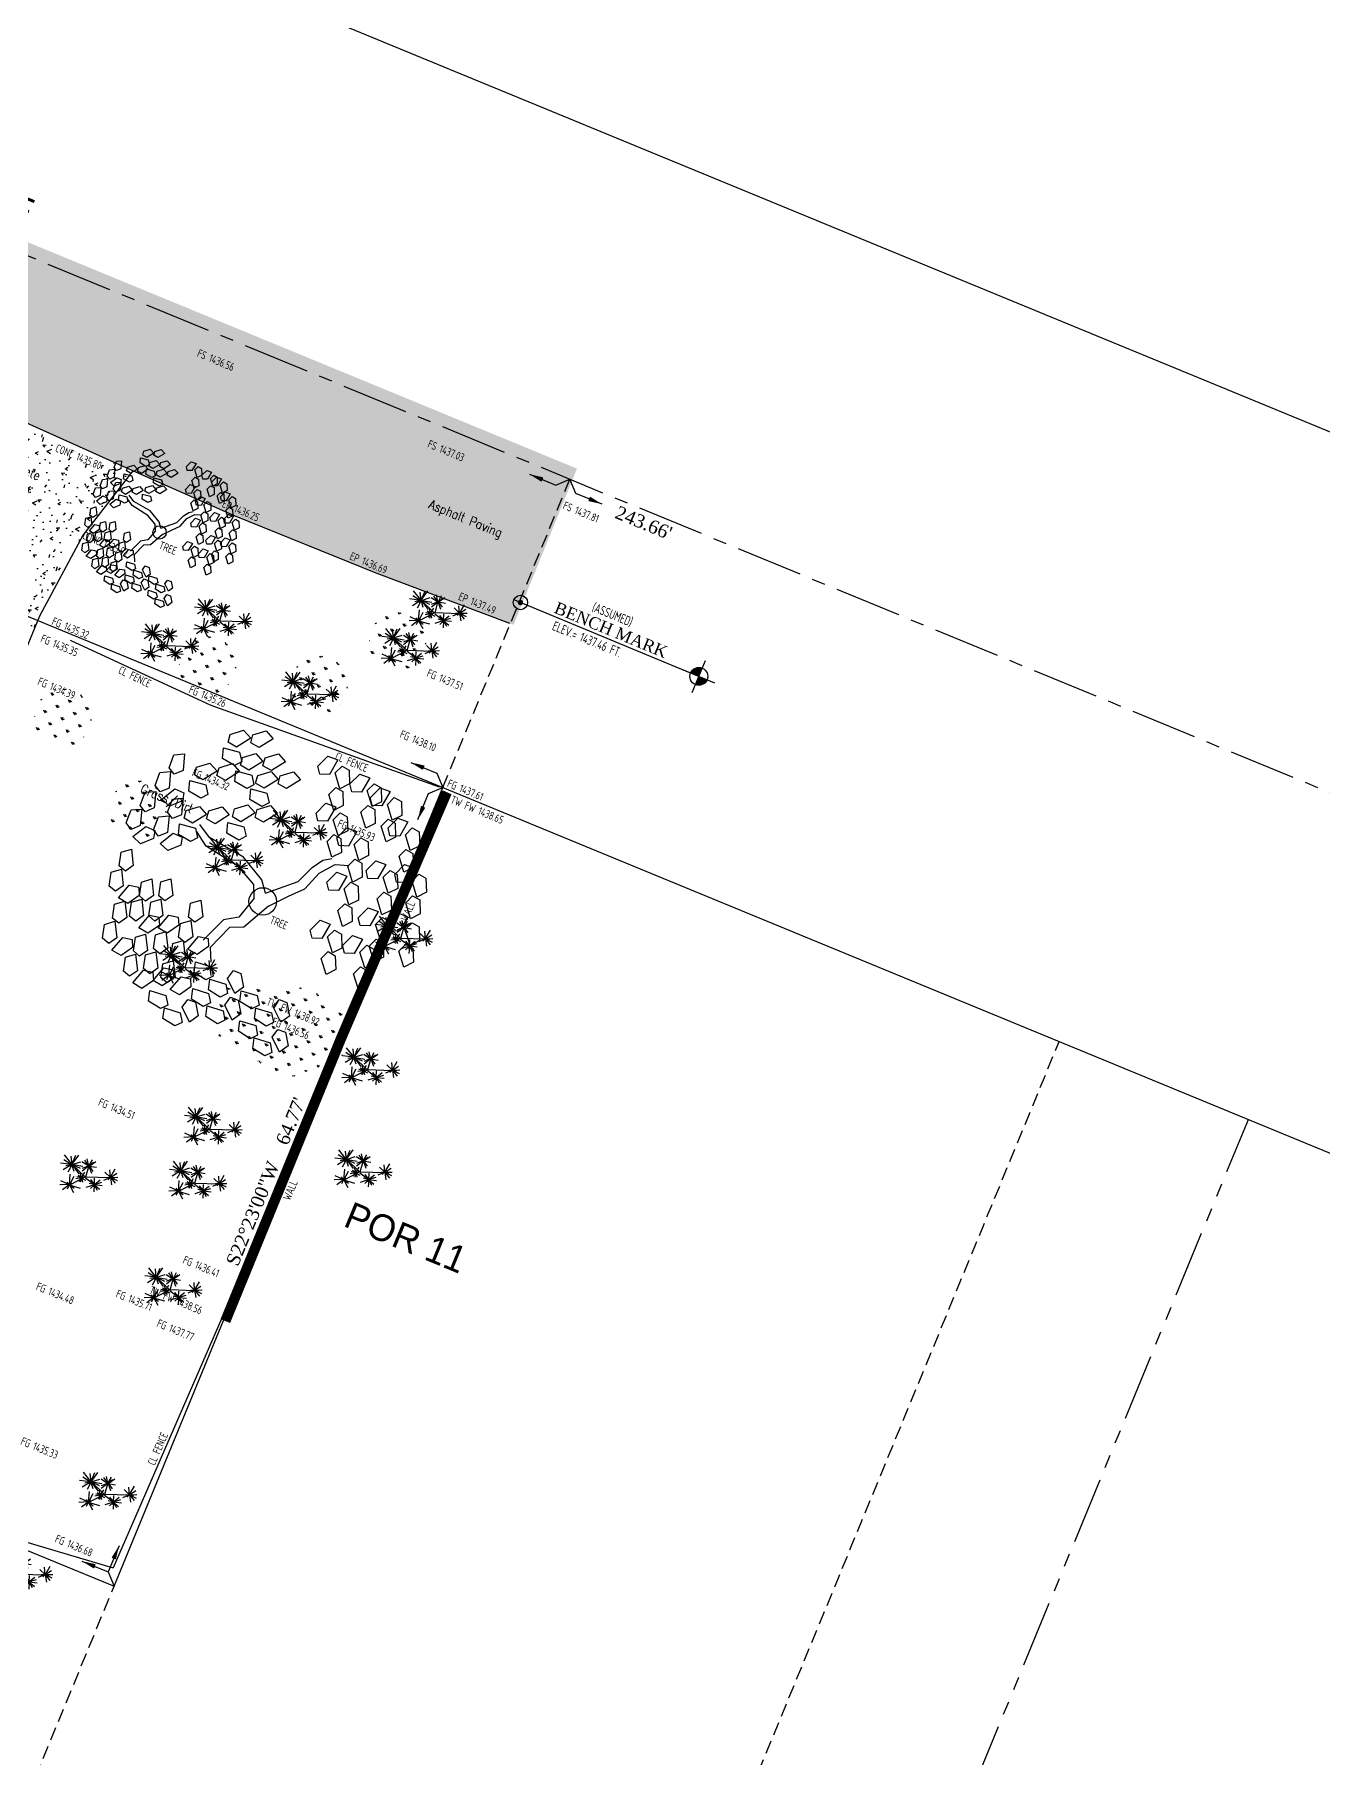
# Model space of a CAD drawing. Header units: feet. Extents: x 6515718 to 6516924, y 1895174 to 1896105.
# Drawn here: x 6516593.2 to 6516689.9, y 1895553.3 to 1895682.5 of the extents above; entities that cross this region are included whole.
import ezdxf
from ezdxf.enums import TextEntityAlignment as Align

# ---------------------------------------------------------------- set-up
doc = ezdxf.new("R2010")
doc.units = ezdxf.units.FT
doc.header["$LTSCALE"] = 4
doc.header["$MEASUREMENT"] = 0
for name, pattern in [('hc4096_101$0$CENTER', [2, 1.25, -0.25, 0.25, -0.25]), ('hc4096_101$0$HIDDEN', [0.375, 0.25, -0.125]), ('hc4096_101$0$PHANTOM', [2.5, 1.25, -0.25, 0.25, -0.25, 0.25, -0.25]), ('sw4096_101$0$HIDDEN', [0.375, 0.25, -0.125])]:
    doc.linetypes.add(name, pattern=pattern)
for name, color, linetype in [('hc4096_101$0$fm leader arrow', 1, 'Continuous'), ('hc4096_101$0$hc labels', 2, 'Continuous'), ('hc4096_101$0$hc leader arrow', 1, 'Continuous'), ('hc4096_101$0$hc lotlines', 2, 'hc4096_101$0$PHANTOM'), ('hc4096_101$0$hc our lot', 7, 'Continuous'), ('hc4096_101$0$hc rw', 3, 'Continuous'), ('hc4096_101$0$hc st prod', 11, 'hc4096_101$0$HIDDEN'), ('hc4096_101$0$hc stcl', 1, 'hc4096_101$0$CENTER'), ('hc4096_101$0$hc text 3', 3, 'Continuous'), ('hc4096_101$0$hc text old', 1, 'Continuous'), ('sw4096_101$0$sw chainlink fence', 1, 'sw4096_101$0$SITE-FENC-CHLK'), ('sw4096_101$0$sw conc', 2, 'Continuous'), ('sw4096_101$0$sw conc hatch', 8, 'Continuous'), ('sw4096_101$0$sw ep', 2, 'Continuous'), ('sw4096_101$0$sw fd mon', 41, 'Continuous'), ('sw4096_101$0$sw fd mon 1', 41, 'Continuous'), ('sw4096_101$0$sw fd mon leader', 1, 'Continuous'), ('sw4096_101$0$sw fd mon text1', 140, 'Continuous'), ('sw4096_101$0$sw fs hatch 10', 10, 'Continuous'), ('sw4096_101$0$sw misc text', 2, 'Continuous'), ('sw4096_101$0$sw misc text2', 2, 'Continuous'), ('sw4096_101$0$sw pts label 7', 1, 'Continuous'), ('sw4096_101$0$sw tree', 24, 'Continuous'), ('sw4096_101$0$sw tree trunk', 1, 'Continuous'), ('sw4096_101$0$sw wall', 1, 'Continuous'), ('sw4096_101$0$sw wall hatch', 8, 'sw4096_101$0$HIDDEN'), ('sw4096_101$0$SW_PLANTS', 8, 'Continuous')]:
    doc.layers.add(name, color=color, linetype=linetype)
doc.styles.add('hc4096_101$0$arial', font='arial.ttf')
doc.styles.add('hc4096_101$0$hc333101$0$SH0', font='shadow.shx')
doc.styles.add('hc4096_101$0$Times', font='times.ttf')
doc.styles.add('sw4096_101$0$ARCHTIXT', font='architxt.shx', dxfattribs={"width": 0.8})
doc.styles.add('sw4096_101$0$Standard', font='architxt.shx')
doc.styles.add('sw4096_101$0$sw71 101$0$Architext', font='architxt.shx', dxfattribs={"width": 0.75})
doc.styles.add('sw4096_101$0$sw71 101$0$SIMPLEX', font='simplex.shx', dxfattribs={"width": 0.85, "oblique": 5})
doc.styles.add('sw4096_101$0$Times', font='times.ttf')
doc.linetypes.add('sw4096_101$0$SITE-FENC-CHLK', pattern='A,1,-0.02,["X",sw4096_101$0$Standard,S=0.08,R=0,X=0,Y=-0.04],-0.08', length=1.1)

# ---------------------------------------------------------------- blocks, each defined once
blk = doc.blocks.new('sw4096_101$0$sw71 101$0$TREE')
at = {"layer": 'sw4096_101$0$sw tree', "linetype": 'Continuous'}
for p, q in [((-0.2309, 0.4679), (-0.1974, 0.4939)), ((-0.1686, 0.479), (-0.1991, 0.4388)), ((-0.1974, 0.4939), (-0.1686, 0.479)), ((-0.0124, 0.4503), (0.0049, 0.489)), ((0.0049, 0.489), (0.0374, 0.4894)), ((0.0374, 0.4894), (0.0294, 0.4396)), ((0.044, 0.45), (0.056, 0.4769)), ((0.056, 0.4769), (0.0803, 0.4732)), ((0.0803, 0.4732), (0.0969, 0.4342)), ((0.0979, 0.4349), (0.1152, 0.4736)), ((0.1152, 0.4736), (0.1476, 0.474)), ((0.1476, 0.474), (0.1397, 0.4242)), ((-0.2953, 0.4449), (-0.2618, 0.471)), ((-0.2926, 0.4204), (-0.2953, 0.4449)), ((-0.2634, 0.4158), (-0.2926, 0.4204)), ((-0.2329, 0.456), (-0.2634, 0.4158)), ((-0.2618, 0.471), (-0.2329, 0.456)), ((-0.2354, 0.3929), (-0.2019, 0.4189)), ((-0.2282, 0.4434), (-0.2309, 0.4679)), ((-0.1991, 0.4388), (-0.2282, 0.4434)), ((-0.2019, 0.4189), (-0.1731, 0.4039)), ((-0.1711, 0.4159), (-0.1375, 0.4419)), ((-0.1087, 0.4269), (-0.1392, 0.3868)), ((-0.1375, 0.4419), (-0.1087, 0.4269)), ((0.0016, 0.43), (-0.0124, 0.4503)), ((0.0294, 0.4396), (0.0016, 0.43)), ((0.075, 0.4102), (0.044, 0.45)), ((0.0969, 0.4342), (0.075, 0.4102)), ((0.1118, 0.4145), (0.0979, 0.4349)), ((0.1397, 0.4242), (0.1118, 0.4145)), ((0.1543, 0.4345), (0.1662, 0.4615)), ((0.1852, 0.3947), (0.1543, 0.4345)), ((0.1662, 0.4615), (0.1906, 0.4578)), ((0.1704, 0.4178), (0.1877, 0.4566)), ((0.1877, 0.4566), (0.2201, 0.4569)), ((0.1906, 0.4578), (0.2071, 0.4187)), ((0.2201, 0.4569), (0.2122, 0.4071)), ((0.2268, 0.4175), (0.2387, 0.4444)), ((0.2387, 0.4444), (0.2631, 0.4407)), ((0.2631, 0.4407), (0.2796, 0.4017)), ((-0.2999, 0.3993), (-0.2497, 0.4044)), ((-0.2912, 0.368), (-0.2999, 0.3993)), ((-0.2493, 0.3613), (-0.2912, 0.368)), ((-0.2497, 0.4044), (-0.2332, 0.3799)), ((-0.2332, 0.3799), (-0.2493, 0.3613)), ((-0.2327, 0.3684), (-0.2354, 0.3929)), ((-0.2036, 0.3638), (-0.2327, 0.3684)), ((-0.1731, 0.4039), (-0.2036, 0.3638)), ((-0.1728, 0.3585), (-0.1393, 0.3845)), ((-0.1684, 0.3914), (-0.1711, 0.4159)), ((-0.1392, 0.3868), (-0.1684, 0.3914)), ((-0.1104, 0.3696), (-0.1409, 0.3294)), ((-0.1393, 0.3845), (-0.1104, 0.3696)), ((-0.1084, 0.3815), (-0.0749, 0.4075)), ((-0.1057, 0.357), (-0.1084, 0.3815)), ((-0.0461, 0.3925), (-0.0766, 0.3524)), ((-0.0749, 0.4075), (-0.0461, 0.3925)), ((0.0497, 0.3819), (0.0616, 0.4088)), ((0.0807, 0.3421), (0.0497, 0.3819)), ((0.0616, 0.4088), (0.086, 0.4051)), ((0.086, 0.4051), (0.1025, 0.3661)), ((0.1599, 0.3664), (0.1719, 0.3934)), ((0.1909, 0.3266), (0.1599, 0.3664)), ((0.1843, 0.3975), (0.1704, 0.4178)), ((0.1719, 0.3934), (0.1963, 0.3897)), ((0.2122, 0.4071), (0.1843, 0.3975)), ((0.2071, 0.4187), (0.1852, 0.3947)), ((0.1963, 0.3897), (0.2128, 0.3506)), ((0.2577, 0.3777), (0.2268, 0.4175)), ((0.2324, 0.3494), (0.2444, 0.3763)), ((0.2444, 0.3763), (0.2688, 0.3726)), ((0.2541, 0.3515), (0.2714, 0.3903)), ((0.2796, 0.4017), (0.2577, 0.3777)), ((0.2688, 0.3726), (0.2853, 0.3336)), ((0.2714, 0.3903), (0.3038, 0.3907)), ((0.3038, 0.3907), (0.2959, 0.3408)), ((0.3104, 0.3512), (0.3224, 0.3782)), ((0.3224, 0.3782), (0.3468, 0.3744)), ((0.3468, 0.3744), (0.3633, 0.3354)), ((-0.4326, 0.3257), (-0.4033, 0.3396)), ((-0.4322, 0.2833), (-0.4326, 0.3257)), ((-0.4033, 0.3396), (-0.3897, 0.291)), ((-0.3551, 0.3153), (-0.3216, 0.3413)), ((-0.3525, 0.2908), (-0.3551, 0.3153)), ((-0.2928, 0.3264), (-0.3233, 0.2862)), ((-0.3216, 0.3413), (-0.2928, 0.3264)), ((-0.2908, 0.3383), (-0.2573, 0.3643)), ((-0.2881, 0.3138), (-0.2908, 0.3383)), ((-0.2285, 0.3493), (-0.259, 0.3092)), ((-0.2573, 0.3643), (-0.2285, 0.3493)), ((-0.24, 0.3472), (-0.1898, 0.3524)), ((-0.2313, 0.316), (-0.24, 0.3472)), ((-0.1894, 0.3092), (-0.2313, 0.316)), ((-0.1898, 0.3524), (-0.1733, 0.3279)), ((-0.1733, 0.3279), (-0.1894, 0.3092)), ((-0.1774, 0.3128), (-0.1272, 0.318)), ((-0.1701, 0.334), (-0.1728, 0.3585)), ((-0.1409, 0.3294), (-0.1701, 0.334)), ((-0.1272, 0.318), (-0.1107, 0.2935)), ((-0.0766, 0.3524), (-0.1057, 0.357)), ((0.0336, 0.3154), (0.0508, 0.3542)), ((0.0475, 0.2951), (0.0336, 0.3154)), ((0.0508, 0.3542), (0.0833, 0.3546)), ((0.0833, 0.3546), (0.0754, 0.3048)), ((0.1025, 0.3661), (0.0807, 0.3421)), ((0.0899, 0.3151), (0.1019, 0.3421)), ((0.1209, 0.2753), (0.0899, 0.3151)), ((0.1019, 0.3421), (0.1263, 0.3384)), ((0.1263, 0.3384), (0.1428, 0.2993)), ((0.2128, 0.3506), (0.1909, 0.3266)), ((0.2634, 0.3096), (0.2324, 0.3494)), ((0.268, 0.3312), (0.2541, 0.3515)), ((0.2853, 0.3336), (0.2634, 0.3096)), ((0.2959, 0.3408), (0.268, 0.3312)), ((0.3414, 0.3114), (0.3104, 0.3512)), ((0.3633, 0.3354), (0.3414, 0.3114)), ((-0.4532, 0.2606), (-0.4239, 0.2745)), ((-0.411, 0.2706), (-0.4322, 0.2833)), ((-0.4239, 0.2745), (-0.4103, 0.2259)), ((-0.3897, 0.291), (-0.411, 0.2706)), ((-0.3598, 0.2697), (-0.3096, 0.2748)), ((-0.3511, 0.2384), (-0.3598, 0.2697)), ((-0.3233, 0.2862), (-0.3525, 0.2908)), ((-0.3096, 0.2748), (-0.2931, 0.2503)), ((-0.259, 0.3092), (-0.2881, 0.3138)), ((-0.2018, 0.2382), (-0.1683, 0.2642)), ((-0.1687, 0.2816), (-0.1774, 0.3128)), ((-0.1268, 0.2748), (-0.1687, 0.2816)), ((-0.1683, 0.2642), (-0.1394, 0.2492)), ((-0.1374, 0.2611), (-0.1039, 0.2872)), ((-0.1107, 0.2935), (-0.1268, 0.2748)), ((-0.0751, 0.2722), (-0.1056, 0.232)), ((-0.1039, 0.2872), (-0.0751, 0.2722)), ((0.0754, 0.3048), (0.0475, 0.2951)), ((0.0956, 0.247), (0.1076, 0.274)), ((0.1076, 0.274), (0.1319, 0.2703)), ((0.1194, 0.2678), (0.1367, 0.3066)), ((0.1333, 0.2475), (0.1194, 0.2678)), ((0.1428, 0.2993), (0.1209, 0.2753)), ((0.1319, 0.2703), (0.1485, 0.2312)), ((0.1367, 0.3066), (0.1692, 0.3069)), ((0.1692, 0.3069), (0.1612, 0.2571)), ((0.1758, 0.2675), (0.1877, 0.2944)), ((0.2068, 0.2277), (0.1758, 0.2675)), ((0.1877, 0.2944), (0.2121, 0.2907)), ((0.2121, 0.2907), (0.2287, 0.2517)), ((0.3161, 0.2831), (0.3281, 0.3101)), ((0.3471, 0.2433), (0.3161, 0.2831)), ((0.3236, 0.2271), (0.3409, 0.2658)), ((0.3281, 0.3101), (0.3524, 0.3064)), ((0.3409, 0.2658), (0.3734, 0.2662)), ((0.369, 0.2673), (0.3471, 0.2433)), ((0.3524, 0.3064), (0.369, 0.2673)), ((0.3734, 0.2662), (0.3654, 0.2164)), ((-0.4528, 0.2182), (-0.4532, 0.2606)), ((-0.4316, 0.2055), (-0.4528, 0.2182)), ((-0.4103, 0.2259), (-0.4316, 0.2055)), ((-0.4192, 0.1869), (-0.3929, 0.2299)), ((-0.3929, 0.2299), (-0.3635, 0.2283)), ((-0.3889, 0.1984), (-0.3595, 0.2123)), ((-0.3635, 0.2283), (-0.3583, 0.2041)), ((-0.3595, 0.2123), (-0.346, 0.1637)), ((-0.3092, 0.2316), (-0.3511, 0.2384)), ((-0.2931, 0.2503), (-0.3092, 0.2316)), ((-0.2731, 0.2042), (-0.2396, 0.2302)), ((-0.2108, 0.2152), (-0.2413, 0.1751)), ((-0.2396, 0.2302), (-0.2108, 0.2152)), ((-0.1991, 0.2137), (-0.2018, 0.2382)), ((-0.1699, 0.209), (-0.1991, 0.2137)), ((-0.1394, 0.2492), (-0.1699, 0.209)), ((-0.1347, 0.2366), (-0.1374, 0.2611)), ((-0.1056, 0.232), (-0.1347, 0.2366)), ((0.1266, 0.2072), (0.0956, 0.247)), ((0.1485, 0.2312), (0.1266, 0.2072)), ((0.1612, 0.2571), (0.1333, 0.2475)), ((0.1815, 0.1994), (0.1934, 0.2264)), ((0.1934, 0.2264), (0.2178, 0.2226)), ((0.2287, 0.2517), (0.2068, 0.2277)), ((0.2178, 0.2226), (0.2343, 0.1836)), ((0.2379, 0.2067), (0.2552, 0.2455)), ((0.2552, 0.2455), (0.2876, 0.2459)), ((0.2876, 0.2459), (0.2797, 0.1961)), ((0.2943, 0.2064), (0.3062, 0.2334)), ((0.3062, 0.2334), (0.3306, 0.2297)), ((0.3375, 0.2067), (0.3236, 0.2271)), ((0.3306, 0.2297), (0.3471, 0.1906)), ((0.3654, 0.2164), (0.3375, 0.2067)), ((0.38, 0.2267), (0.3919, 0.2537)), ((0.411, 0.1869), (0.38, 0.2267)), ((0.3919, 0.2537), (0.4163, 0.25)), ((0.4328, 0.2109), (0.411, 0.1869)), ((0.4163, 0.25), (0.4328, 0.2109)), ((-0.4739, 0.188), (-0.4445, 0.2019)), ((-0.4734, 0.1456), (-0.4739, 0.188)), ((-0.4445, 0.2019), (-0.431, 0.1533)), ((-0.389, 0.1749), (-0.4192, 0.1869)), ((-0.3583, 0.2041), (-0.389, 0.1749)), ((-0.3884, 0.156), (-0.3889, 0.1984)), ((-0.346, 0.1637), (-0.3673, 0.1433)), ((-0.3375, 0.1812), (-0.304, 0.2072)), ((-0.3348, 0.1567), (-0.3375, 0.1812)), ((-0.2751, 0.1922), (-0.3056, 0.1521)), ((-0.304, 0.2072), (-0.2751, 0.1922)), ((-0.2704, 0.1797), (-0.2731, 0.2042)), ((-0.2413, 0.1751), (-0.2704, 0.1797)), ((-0.2064, 0.1925), (-0.1562, 0.1976)), ((-0.1977, 0.1612), (-0.2064, 0.1925)), ((-0.1558, 0.1545), (-0.1977, 0.1612)), ((-0.1562, 0.1976), (-0.1397, 0.1732)), ((-0.1397, 0.1732), (-0.1558, 0.1545)), ((0.0818, 0.1568), (0.1038, 0.189)), ((0.1038, 0.189), (0.1277, 0.2035)), ((0.1074, 0.1485), (0.1439, 0.1905)), ((0.1394, 0.1311), (0.1567, 0.1698)), ((0.1439, 0.1905), (0.1841, 0.202)), ((0.1567, 0.1698), (0.1892, 0.1702)), ((0.1892, 0.1702), (0.1812, 0.1204)), ((0.2124, 0.1596), (0.1815, 0.1994)), ((0.1958, 0.1307), (0.2077, 0.1577)), ((0.2077, 0.1577), (0.2321, 0.154)), ((0.2343, 0.1836), (0.2124, 0.1596)), ((0.2518, 0.1864), (0.2379, 0.2067)), ((0.2797, 0.1961), (0.2518, 0.1864)), ((0.3252, 0.1666), (0.2943, 0.2064)), ((0.2999, 0.1383), (0.3119, 0.1653)), ((0.3119, 0.1653), (0.3362, 0.1616)), ((0.3471, 0.1906), (0.3252, 0.1666)), ((0.3362, 0.1616), (0.3528, 0.1225)), ((0.3857, 0.1586), (0.3976, 0.1856)), ((0.4166, 0.1188), (0.3857, 0.1586)), ((0.3976, 0.1856), (0.422, 0.1819)), ((0.422, 0.1819), (0.4385, 0.1428)), ((-0.4945, 0.1229), (-0.4651, 0.1368)), ((-0.494, 0.0805), (-0.4945, 0.1229)), ((-0.4523, 0.1329), (-0.4734, 0.1456)), ((-0.4651, 0.1368), (-0.4516, 0.0882)), ((-0.431, 0.1533), (-0.4523, 0.1329)), ((-0.4095, 0.1333), (-0.3801, 0.1472)), ((-0.409, 0.0909), (-0.4095, 0.1333)), ((-0.3673, 0.1433), (-0.3884, 0.156)), ((-0.3801, 0.1472), (-0.3666, 0.0986)), ((-0.3421, 0.1355), (-0.2919, 0.1406)), ((-0.3334, 0.1043), (-0.3421, 0.1355)), ((-0.3056, 0.1521), (-0.3348, 0.1567)), ((-0.2919, 0.1406), (-0.2754, 0.1162)), ((-0.2754, 0.1162), (-0.2915, 0.0975)), ((-0.2422, 0.1022), (-0.2861, 0.1336)), ((-0.2415, 0.1299), (-0.2831, 0.1562)), ((-0.1242, 0.1117), (-0.2415, 0.1299)), ((-0.0477, 0.0668), (-0.1242, 0.1117)), ((0.0568, 0.102), (0.0818, 0.1568)), ((0.0847, 0.0886), (0.1074, 0.1485)), ((0.1533, 0.1107), (0.1394, 0.1311)), ((0.1812, 0.1204), (0.1533, 0.1107)), ((0.2268, 0.0909), (0.1958, 0.1307)), ((0.2486, 0.1149), (0.2268, 0.0909)), ((0.2321, 0.154), (0.2486, 0.1149)), ((0.3309, 0.0985), (0.2999, 0.1383)), ((0.3528, 0.1225), (0.3309, 0.0985)), ((0.3571, 0.0825), (0.3744, 0.1213)), ((0.3744, 0.1213), (0.4068, 0.1216)), ((0.4068, 0.1216), (0.3989, 0.0718)), ((0.4134, 0.0822), (0.4254, 0.1091)), ((0.4385, 0.1428), (0.4166, 0.1188)), ((0.4254, 0.1091), (0.4498, 0.1054)), ((0.4498, 0.1054), (0.4663, 0.0664)), ((-0.4729, 0.0678), (-0.494, 0.0805)), ((-0.4516, 0.0882), (-0.4729, 0.0678)), ((-0.4605, 0.0492), (-0.4342, 0.0922)), ((-0.4342, 0.0922), (-0.4047, 0.0906)), ((-0.3996, 0.0665), (-0.4303, 0.0372)), ((-0.3879, 0.0782), (-0.409, 0.0909)), ((-0.4047, 0.0906), (-0.3996, 0.0665)), ((-0.3666, 0.0986), (-0.3879, 0.0782)), ((-0.3755, 0.0596), (-0.3492, 0.1026)), ((-0.3453, 0.0476), (-0.3755, 0.0596)), ((-0.3492, 0.1026), (-0.3197, 0.101)), ((-0.3146, 0.0769), (-0.3453, 0.0476)), ((-0.2915, 0.0975), (-0.3334, 0.1043)), ((-0.3197, 0.101), (-0.3146, 0.0769)), ((-0.1274, 0.079), (-0.2422, 0.1022)), ((-0.0648, 0.0446), (-0.1274, 0.079)), ((-0.0227, 0.0334), (-0.0477, 0.0668)), ((-0.0227, 0.0334), (0.0568, 0.102)), ((0.046, 0.0493), (0.0847, 0.0886)), ((0.2015, 0.0627), (0.2134, 0.0896)), ((0.2324, 0.0229), (0.2015, 0.0627)), ((0.2134, 0.0896), (0.2378, 0.0859)), ((0.2378, 0.0859), (0.2543, 0.0469)), ((0.2671, 0.0647), (0.2844, 0.1035)), ((0.2811, 0.0444), (0.2671, 0.0647)), ((0.3089, 0.054), (0.2811, 0.0444)), ((0.2844, 0.1035), (0.3169, 0.1038)), ((0.3169, 0.1038), (0.3089, 0.054)), ((0.3235, 0.0644), (0.3355, 0.0913)), ((0.3545, 0.0246), (0.3235, 0.0644)), ((0.3355, 0.0913), (0.3598, 0.0876)), ((0.371, 0.0622), (0.3571, 0.0825)), ((0.3598, 0.0876), (0.3764, 0.0486)), ((0.3989, 0.0718), (0.371, 0.0622)), ((0.4444, 0.0424), (0.4134, 0.0822)), ((0.4663, 0.0664), (0.4444, 0.0424)), ((-0.4766, -0.0075), (-0.4509, 0.0122)), ((-0.4303, 0.0372), (-0.4605, 0.0492)), ((-0.4509, 0.0122), (-0.4274, -0.0324)), ((-0.0493, 0.0063), (-0.0723, -0.0637)), ((-0.0493, 0.0063), (-0.0648, 0.0446)), ((0, 0), (-0.047, -0.0871)), ((0, 0), (0.046, 0.0493)), ((0.1448, -0.0229), (0.1621, 0.0158)), ((0.1621, 0.0158), (0.1946, 0.0162)), ((0.1946, 0.0162), (0.1866, -0.0336)), ((0.2012, -0.0233), (0.2131, 0.0037)), ((0.2131, 0.0037), (0.2375, 0)), ((0.2543, 0.0469), (0.2324, 0.0229)), ((0.2375, 0), (0.254, -0.0391)), ((0.2529, -0.0308), (0.2702, 0.008)), ((0.2702, 0.008), (0.3026, 0.0084)), ((0.3026, 0.0084), (0.2947, -0.0414)), ((0.3292, -0.0037), (0.3411, 0.0233)), ((0.3411, 0.0233), (0.3655, 0.0196)), ((0.3764, 0.0486), (0.3545, 0.0246)), ((0.3655, 0.0196), (0.382, -0.0195)), ((0.4191, 0.0141), (0.4311, 0.0411)), ((0.4501, -0.0257), (0.4191, 0.0141)), ((0.4311, 0.0411), (0.4554, 0.0374)), ((0.4554, 0.0374), (0.472, -0.0017)), ((-0.4672, -0.0489), (-0.4766, -0.0075)), ((-0.4439, -0.0568), (-0.4672, -0.0489)), ((-0.4274, -0.0324), (-0.4439, -0.0568)), ((-0.3865, -0.0704), (-0.3607, -0.0506)), ((-0.3607, -0.0506), (-0.3372, -0.0952)), ((-0.3318, -0.0491), (-0.306, -0.0293)), ((-0.3224, -0.0905), (-0.3318, -0.0491)), ((-0.306, -0.0293), (-0.2825, -0.074)), ((0.1587, -0.0433), (0.1448, -0.0229)), ((0.1866, -0.0336), (0.1587, -0.0433)), ((0.2322, -0.0631), (0.2012, -0.0233)), ((0.254, -0.0391), (0.2322, -0.0631)), ((0.2668, -0.0511), (0.2529, -0.0308)), ((0.2947, -0.0414), (0.2668, -0.0511)), ((0.3092, -0.0311), (0.3212, -0.0041)), ((0.3402, -0.0709), (0.3092, -0.0311)), ((0.3212, -0.0041), (0.3456, -0.0079)), ((0.3602, -0.0435), (0.3292, -0.0037)), ((0.3621, -0.0469), (0.3402, -0.0709)), ((0.3456, -0.0079), (0.3621, -0.0469)), ((0.382, -0.0195), (0.3602, -0.0435)), ((0.472, -0.0017), (0.4501, -0.0257)), ((-0.483, -0.0756), (-0.4573, -0.0558)), ((-0.4736, -0.1169), (-0.483, -0.0756)), ((-0.4573, -0.0558), (-0.4338, -0.1004)), ((-0.4338, -0.1004), (-0.4503, -0.1248)), ((-0.4342, -0.1404), (-0.4176, -0.0928)), ((-0.4176, -0.0928), (-0.3885, -0.0882)), ((-0.3885, -0.0882), (-0.3783, -0.1107)), ((-0.3771, -0.1117), (-0.3865, -0.0704)), ((-0.3372, -0.0952), (-0.3537, -0.1197)), ((-0.3382, -0.1171), (-0.3124, -0.0974)), ((-0.299, -0.0984), (-0.3224, -0.0905)), ((-0.3124, -0.0974), (-0.2889, -0.142)), ((-0.2825, -0.074), (-0.299, -0.0984)), ((-0.2243, -0.0771), (-0.1985, -0.0574)), ((-0.2148, -0.1185), (-0.2243, -0.0771)), ((-0.1985, -0.0574), (-0.175, -0.102)), ((-0.175, -0.102), (-0.1915, -0.1264)), ((-0.1129, -0.0878), (-0.148, -0.1677)), ((-0.0875, -0.1037), (-0.1201, -0.181)), ((-0.0723, -0.0637), (-0.1129, -0.0878)), ((-0.047, -0.0871), (-0.0875, -0.1037)), ((0.2068, -0.0914), (0.2188, -0.0644)), ((0.2378, -0.1311), (0.2068, -0.0914)), ((0.2188, -0.0644), (0.2432, -0.0681)), ((0.2432, -0.0681), (0.2597, -0.1072)), ((0.3149, -0.0992), (0.3269, -0.0722)), ((0.3459, -0.139), (0.3149, -0.0992)), ((0.3269, -0.0722), (0.3512, -0.0759)), ((0.3512, -0.0759), (0.3678, -0.115)), ((-0.4503, -0.1248), (-0.4736, -0.1169)), ((-0.4383, -0.1624), (-0.4126, -0.1426)), ((-0.4022, -0.1458), (-0.4342, -0.1404)), ((-0.4126, -0.1426), (-0.3891, -0.1872)), ((-0.3783, -0.1107), (-0.4022, -0.1458)), ((-0.3929, -0.1384), (-0.3671, -0.1186)), ((-0.3835, -0.1798), (-0.3929, -0.1384)), ((-0.3537, -0.1197), (-0.3771, -0.1117)), ((-0.3671, -0.1186), (-0.3436, -0.1632)), ((-0.344, -0.2033), (-0.3275, -0.1556)), ((-0.3288, -0.1585), (-0.3382, -0.1171)), ((-0.3275, -0.1556), (-0.2983, -0.151)), ((-0.2889, -0.142), (-0.3054, -0.1664)), ((-0.2983, -0.151), (-0.2882, -0.1735)), ((-0.2893, -0.182), (-0.2728, -0.1344)), ((-0.2728, -0.1344), (-0.2436, -0.1297)), ((-0.2335, -0.1522), (-0.2573, -0.1873)), ((-0.2436, -0.1297), (-0.2335, -0.1522)), ((-0.2306, -0.1452), (-0.2049, -0.1254)), ((-0.2212, -0.1865), (-0.2306, -0.1452)), ((-0.1915, -0.1264), (-0.2148, -0.1185)), ((-0.2049, -0.1254), (-0.1814, -0.17)), ((0.2597, -0.1072), (0.2378, -0.1311)), ((0.3678, -0.115), (0.3459, -0.139)), ((-0.4289, -0.2038), (-0.4383, -0.1624)), ((-0.4056, -0.2117), (-0.4289, -0.2038)), ((-0.3891, -0.1872), (-0.4056, -0.2117)), ((-0.3601, -0.1877), (-0.3835, -0.1798)), ((-0.3436, -0.1632), (-0.3601, -0.1877)), ((-0.312, -0.2086), (-0.344, -0.2033)), ((-0.3054, -0.1664), (-0.3288, -0.1585)), ((-0.2882, -0.1735), (-0.312, -0.2086)), ((-0.2573, -0.1873), (-0.2893, -0.182)), ((-0.2888, -0.2041), (-0.263, -0.1843)), ((-0.2794, -0.2455), (-0.2888, -0.2041)), ((-0.263, -0.1843), (-0.2395, -0.2289)), ((-0.2301, -0.2107), (-0.2043, -0.1909)), ((-0.1979, -0.1945), (-0.2212, -0.1865)), ((-0.2043, -0.1909), (-0.1808, -0.2355)), ((-0.1814, -0.17), (-0.1979, -0.1945)), ((-0.1818, -0.21), (-0.1652, -0.1624)), ((-0.1652, -0.1624), (-0.1361, -0.1578)), ((-0.126, -0.1803), (-0.1498, -0.2154)), ((-0.1361, -0.1578), (-0.126, -0.1803)), ((-0.1201, -0.181), (-0.1023, -0.2218)), ((-0.4447, -0.2304), (-0.419, -0.2106)), ((-0.4353, -0.2718), (-0.4447, -0.2304)), ((-0.419, -0.2106), (-0.3955, -0.2553)), ((-0.3955, -0.2553), (-0.412, -0.2797)), ((-0.3959, -0.2953), (-0.3793, -0.2477)), ((-0.3793, -0.2477), (-0.3502, -0.243)), ((-0.3502, -0.243), (-0.34, -0.2655)), ((-0.3437, -0.2329), (-0.3179, -0.2132)), ((-0.3343, -0.2743), (-0.3437, -0.2329)), ((-0.3179, -0.2132), (-0.2944, -0.2578)), ((-0.2944, -0.2578), (-0.3109, -0.2822)), ((-0.2952, -0.2721), (-0.2694, -0.2523)), ((-0.256, -0.2534), (-0.2794, -0.2455)), ((-0.2694, -0.2523), (-0.2459, -0.297)), ((-0.2395, -0.2289), (-0.256, -0.2534)), ((-0.2364, -0.2787), (-0.2107, -0.2589)), ((-0.2206, -0.252), (-0.2301, -0.2107)), ((-0.1973, -0.26), (-0.2206, -0.252)), ((-0.2107, -0.2589), (-0.1872, -0.3035)), ((-0.1808, -0.2355), (-0.1973, -0.26)), ((-0.1498, -0.2154), (-0.1818, -0.21)), ((-0.1465, -0.2378), (-0.0962, -0.2344)), ((-0.1388, -0.2694), (-0.1465, -0.2378)), ((-0.0805, -0.2593), (-0.0972, -0.2775)), ((-0.0962, -0.2344), (-0.0805, -0.2593)), ((-0.037, -0.2498), (-0.0294, -0.2213)), ((-0.0001, -0.2843), (-0.037, -0.2498)), ((-0.0294, -0.2213), (-0.0047, -0.2211)), ((-0.0047, -0.2211), (0.0177, -0.2571)), ((0.0177, -0.2571), (-0.0001, -0.2843)), ((0.1246, -0.2818), (0.1322, -0.2533)), ((0.1322, -0.2533), (0.1568, -0.2531)), ((0.1568, -0.2531), (0.1793, -0.289)), ((-0.412, -0.2797), (-0.4353, -0.2718)), ((-0.3638, -0.3006), (-0.3959, -0.2953)), ((-0.34, -0.2655), (-0.3638, -0.3006)), ((-0.3501, -0.301), (-0.3243, -0.2812)), ((-0.3406, -0.3423), (-0.3501, -0.301)), ((-0.3109, -0.2822), (-0.3343, -0.2743)), ((-0.3243, -0.2812), (-0.3008, -0.3258)), ((-0.2858, -0.3135), (-0.2952, -0.2721)), ((-0.2624, -0.3214), (-0.2858, -0.3135)), ((-0.2846, -0.3182), (-0.2555, -0.3136)), ((-0.2459, -0.297), (-0.2624, -0.3214)), ((-0.2555, -0.3136), (-0.2454, -0.3361)), ((-0.2463, -0.337), (-0.2297, -0.2894)), ((-0.227, -0.32), (-0.2364, -0.2787)), ((-0.2297, -0.2894), (-0.2006, -0.2847)), ((-0.1905, -0.3072), (-0.2143, -0.3423)), ((-0.1872, -0.3035), (-0.2037, -0.328)), ((-0.2006, -0.2847), (-0.1905, -0.3072)), ((-0.1876, -0.3435), (-0.171, -0.2959)), ((-0.171, -0.2959), (-0.1419, -0.2913)), ((-0.1318, -0.3138), (-0.1556, -0.3489)), ((-0.1419, -0.2913), (-0.1318, -0.3138)), ((-0.0972, -0.2775), (-0.1388, -0.2694)), ((-0.125, -0.3165), (-0.0747, -0.3131)), ((-0.0868, -0.2712), (-0.0365, -0.2677)), ((-0.0792, -0.3027), (-0.0868, -0.2712)), ((-0.0375, -0.3108), (-0.0792, -0.3027)), ((-0.0747, -0.3131), (-0.059, -0.338)), ((-0.0208, -0.2927), (-0.0375, -0.3108)), ((-0.0365, -0.2677), (-0.0208, -0.2927)), ((-0.0154, -0.3285), (-0.0079, -0.3)), ((-0.0079, -0.3), (0.0168, -0.2998)), ((0.0151, -0.2698), (0.0654, -0.2663)), ((0.0228, -0.3013), (0.0151, -0.2698)), ((0.0168, -0.2998), (0.0392, -0.3358)), ((0.0644, -0.3094), (0.0228, -0.3013)), ((0.0811, -0.2913), (0.0644, -0.3094)), ((0.0654, -0.2663), (0.0811, -0.2913)), ((0.0747, -0.3031), (0.1251, -0.2996)), ((0.0824, -0.3346), (0.0747, -0.3031)), ((0.1615, -0.3162), (0.1246, -0.2818)), ((0.1251, -0.2996), (0.1407, -0.3246)), ((0.1793, -0.289), (0.1615, -0.3162)), ((-0.3173, -0.3503), (-0.3406, -0.3423)), ((-0.3008, -0.3258), (-0.3173, -0.3503)), ((-0.3012, -0.3658), (-0.2846, -0.3182)), ((-0.2692, -0.3712), (-0.3012, -0.3658)), ((-0.2454, -0.3361), (-0.2692, -0.3712)), ((-0.2143, -0.3423), (-0.2463, -0.337)), ((-0.2441, -0.3689), (-0.1938, -0.3655)), ((-0.2037, -0.328), (-0.227, -0.32)), ((-0.1938, -0.3655), (-0.1781, -0.3905)), ((-0.1556, -0.3489), (-0.1876, -0.3435)), ((-0.1345, -0.381), (-0.127, -0.3524)), ((-0.127, -0.3524), (-0.1023, -0.3523)), ((-0.1173, -0.3481), (-0.125, -0.3165)), ((-0.0757, -0.3562), (-0.1173, -0.3481)), ((-0.1023, -0.3523), (-0.0798, -0.3882)), ((-0.059, -0.338), (-0.0757, -0.3562)), ((-0.0653, -0.3499), (-0.015, -0.3464)), ((-0.0577, -0.3814), (-0.0653, -0.3499)), ((0.0214, -0.363), (-0.0154, -0.3285)), ((-0.015, -0.3464), (0.0007, -0.3714)), ((0.0392, -0.3358), (0.0214, -0.363)), ((0.0435, -0.3562), (0.0938, -0.3528)), ((0.0512, -0.3878), (0.0435, -0.3562)), ((0.1241, -0.3428), (0.0824, -0.3346)), ((0.0938, -0.3528), (0.1095, -0.3777)), ((0.1407, -0.3246), (0.1241, -0.3428)), ((0.153, -0.3682), (0.1606, -0.3397)), ((0.1606, -0.3397), (0.1852, -0.3395)), ((0.1852, -0.3395), (0.2077, -0.3755)), ((-0.2364, -0.4005), (-0.2441, -0.3689)), ((-0.1947, -0.4086), (-0.2364, -0.4005)), ((-0.1781, -0.3905), (-0.1947, -0.4086)), ((-0.1844, -0.4023), (-0.1341, -0.3988)), ((-0.1768, -0.4338), (-0.1844, -0.4023)), ((-0.0977, -0.4154), (-0.1345, -0.381)), ((-0.1341, -0.3988), (-0.1184, -0.4238)), ((-0.0798, -0.3882), (-0.0977, -0.4154)), ((-0.016, -0.3895), (-0.0577, -0.3814)), ((0.0007, -0.3714), (-0.016, -0.3895)), ((0.0928, -0.3959), (0.0512, -0.3878)), ((0.1095, -0.3777), (0.0928, -0.3959)), ((0.1031, -0.3896), (0.1534, -0.3861)), ((0.1108, -0.4211), (0.1031, -0.3896)), ((0.1691, -0.4111), (0.1524, -0.4292)), ((0.1899, -0.4027), (0.153, -0.3682)), ((0.1534, -0.3861), (0.1691, -0.4111)), ((0.2077, -0.3755), (0.1899, -0.4027)), ((-0.1351, -0.4419), (-0.1768, -0.4338)), ((-0.1184, -0.4238), (-0.1351, -0.4419)), ((0.1524, -0.4292), (0.1108, -0.4211))]:
    blk.add_line(p, q, dxfattribs=at)
at = {"layer": 'sw4096_101$0$sw tree trunk'}
blk.add_circle((-0.0214, 0.0068), 0.0417, dxfattribs=at)
blk = doc.blocks.new('sw4096_101$0$A$C11D42A98')
at = {"layer": 'sw4096_101$0$SW_PLANTS', "linetype": 'Continuous'}
for p, q in [((0.192, 0.45), (0.144, 0.581)), ((0.191, 0.46), (0.217, 0.615)), ((0.194, 0.454), (0.262, 0.63)), ((0.469, 0.494), (0.416, 0.602)), ((0.472, 0.492), (0.501, 0.61)), ((0.475, 0.499), (0.53, 0.576)), ((0.477, 0.495), (0.563, 0.595)), ((0.188, 0.449), (0, 0.425)), ((0.189, 0.454), (0.031, 0.574)), ((0.179, 0.445), (0.04, 0.491)), ((0.192, 0.453), (0.073, 0.327)), ((0.186, 0.447), (0.096, 0.403)), ((0.194, 0.45), (0.158, 0.309)), ((0.192, 0.446), (0.164, 0.41)), ((0.191, 0.461), (0.167, 0.484)), ((0.193, 0.441), (0.249, 0.35)), ((0.194, 0.448), (0.342, 0.33)), ((0.195, 0.451), (0.324, 0.532)), ((0.453, 0.305), (0.197, 0.452)), ((0.234, 0.111), (0.204, 0.288)), ((0.208, 0.451), (0.34, 0.424)), ((0.211, 0.453), (0.373, 0.466)), ((0.461, 0.304), (0.236, 0.105)), ((0.406, 0.277), (0.336, 0.299)), ((0.462, 0.493), (0.342, 0.533)), ((0.397, 0.286), (0.359, 0.348)), ((0.466, 0.497), (0.371, 0.425)), ((0.473, 0.493), (0.379, 0.572)), ((0.391, 0.282), (0.381, 0.29)), ((0.467, 0.492), (0.385, 0.383)), ((0.455, 0.304), (0.397, 0.273)), ((0.4, 0.275), (0.429, 0.376)), ((0.403, 0.282), (0.415, 0.291)), ((0.466, 0.291), (0.635, 0.219)), ((0.467, 0.307), (0.472, 0.487)), ((0.471, 0.495), (0.597, 0.505)), ((0.471, 0.31), (0.86, 0.395)), ((0.473, 0.493), (0.541, 0.388)), ((0.481, 0.493), (0.559, 0.425)), ((0.635, 0.22), (0.614, 0.322)), ((0.635, 0.221), (0.71, 0.318)), ((0.865, 0.4), (0.745, 0.36)), ((0.865, 0.4), (0.756, 0.463)), ((0.865, 0.4), (0.765, 0.323)), ((0.865, 0.4), (0.825, 0.52)), ((0.863, 0.394), (0.834, 0.352)), ((0.865, 0.4), (0.95, 0.492)), ((0.865, 0.4), (0.986, 0.434)), ((0.865, 0.4), (0.914, 0.284)), ((0.865, 0.4), (0.988, 0.375)), ((0.865, 0.4), (0.965, 0.324)), ((0.867, 0.405), (0.91, 0.557)), ((0.88, 0.404), (0.928, 0.399)), ((0.234, 0.111), (0.079, 0.141)), ((0.229, 0.114), (0.08, 0.069)), ((0.229, 0.111), (0.142, 0)), ((0.225, 0.116), (0.188, 0.147)), ((0.23, 0.109), (0.212, 0.033)), ((0.229, 0.109), (0.423, 0.103)), ((0.235, 0.109), (0.332, 0.004)), ((0.237, 0.108), (0.275, 0.27)), ((0.24, 0.114), (0.266, 0.148)), ((0.24, 0.105), (0.325, 0.074)), ((0.396, 0.271), (0.314, 0.235)), ((0.397, 0.277), (0.319, 0.27)), ((0.395, 0.275), (0.368, 0.205)), ((0.399, 0.275), (0.399, 0.198)), ((0.401, 0.271), (0.433, 0.208)), ((0.401, 0.269), (0.475, 0.253)), ((0.638, 0.216), (0.509, 0.135)), ((0.632, 0.218), (0.545, 0.215)), ((0.631, 0.224), (0.557, 0.282)), ((0.635, 0.209), (0.59, 0.139)), ((0.635, 0.224), (0.609, 0.255)), ((0.636, 0.217), (0.629, 0.169)), ((0.632, 0.217), (0.739, 0.162)), ((0.635, 0.218), (0.706, 0.14)), ((0.637, 0.218), (0.767, 0.236)), ((0.638, 0.222), (0.747, 0.286)), ((0.638, 0.22), (0.658, 0.21)), ((0.638, 0.206), (0.659, 0.097)), ((0.64, 0.222), (0.665, 0.239))]:
    blk.add_line(p, q, dxfattribs=at)
blk = doc.blocks.new('sw4096_101$0$A$C619F1EA3')
at = {"layer": 'sw4096_101$0$SW_PLANTS', "xscale": 3, "yscale": 3, "zscale": 3, "rotation": 90}
blk.add_blockref('sw4096_101$0$A$C11D42A98', (1.889, 0), dxfattribs=at)
blk = doc.blocks.new('sw4096_101$0$A$C0BCC5504')
at = {"layer": 'sw4096_101$0$SW_PLANTS'}
blk.add_blockref('sw4096_101$0$A$C619F1EA3', (-2.124, 1.36), dxfattribs=at)
blk = doc.blocks.new('sw4096_101$0$sw71 101$0$BM')
at = {"layer": 'sw4096_101$0$sw fd mon'}
for p, q in [((0, -0.0813), (0, 0.0813)), ((-0.0813, 0), (0.0813, 0))]:
    blk.add_line(p, q, dxfattribs=at)
at = {"layer": 'sw4096_101$0$sw fd mon', "const_width": 0.0417}
for points in [[(-0.0208, 0, 0.414214), (0, -0.0208, 1)], [(0.0208, 0, 0.414214), (0, 0.0208, 1)]]:
    blk.add_lwpolyline(points, format="xyb", dxfattribs=at)
at = {"layer": 'sw4096_101$0$sw fd mon'}
blk.add_circle((0, 0), 0.0417, dxfattribs=at)
blk = doc.blocks.new('hc4096_101$0$ARHD')
at = {"color": 0}
for points in [[(1, -0.17), (1, 0.17), (0, 0)], [(1.06, 0), (1.06, 0), (1, -0.16), (1, 0.16)]]:
    blk.add_solid(points, dxfattribs=at)
blk = doc.blocks.new('hc4096_101$0$HC LEADERS')
at = {"layer": 'hc4096_101$0$fm leader arrow'}
blk.add_lwpolyline([(-8.18, 2.27), (-2.27, 2.27), (0, 0)], dxfattribs=at)
at = {"layer": 'hc4096_101$0$fm leader arrow', "xscale": 2.850000000000309, "yscale": 2.850000000000364, "zscale": 2.850000000000001, "rotation": 359.9888888889078}
blk.add_blockref('hc4096_101$0$ARHD', (-8.18, 2.27), dxfattribs=at)

msp = doc.modelspace()

# ---------------------------------------------------------------- hatches: boundary and pattern name
at = {"layer": 'sw4096_101$0$sw conc hatch'}
h = msp.add_hatch(dxfattribs=at)
h.set_pattern_fill('AR-CONC', color=256, scale=0.35, angle=-22.5, style=0)
h.set_pattern_definition([(27.5, (0, 0), (2.23526729925, -1.163606506), [0.2625, -2.8875]), (332.5, (0, 0), (0.558816826, 2.618114637), [0.21, -2.31]), (77.9514, (0.1863, -0.097), (2.7940852362, 1.4545059409), [0.223090665, -2.453997392]), (23.6842, (0.268, 0.6467), (3.229312718, -1.9646728403), [0.39375, -4.33125]), (74.1356, (0.537, 0.483), (4.3270307984, 1.8980067082), [0.334636008, -3.6809955]), (328.6842, (0.268, 0.6467), (4.3270293173, 1.8980100873), [0.315, -3.465]), (358.5, (0.5243, 0.351), (1.3908812024, -2.101392272), [0.2625, -2.8875]), (303.5, (0.5243, 0.351), (1.7580393716, 2.0189348839), [0.21, -2.31]), (48.9514, (0.6402, 0.176), (3.1489204839, -0.0824598423), [0.223090665, -2.453997392]), (15, (0, 0), (0.48519521415, 1.06015155009), [0, -2.282, 0, -2.345, 0, -2.31875]), (345, (0, 0), (1.37892786128, 0.92300794058), [0, -1.337, 0, -2.2295, 0, -0.88375]), (305, (-0.7211, 0.2987), (1.69594686465, -0.78793045276), [0, -0.875, 0, -2.73, 0, -3.6225]), (295, (-1.0444, 0.4326), (2.01985799307, -0.4574175925), [0, -1.1375, 0, -1.813, 0, -2.5725])])
h.paths.add_polyline_path([(6516600.54, 1895649.83), (6516590.81, 1895654.19), (6516587.15, 1895655.25), (6516585.17, 1895650.79), (6516573.84, 1895634.73), (6516570.09, 1895629.28), (6516577.17, 1895625.43), (6516585.02, 1895620.93), (6516588.77, 1895628.29), (6516591.74, 1895634.54), (6516593.54, 1895638.92), (6516596.82, 1895645.03)])
at = {"layer": 'sw4096_101$0$sw fs hatch 10'}
h = msp.add_hatch(dxfattribs=at)
h.set_pattern_fill('AR-SAND', color=256, angle=337.5, style=0)
h.set_pattern_definition([(15, (0, 0), (0.67916525925, 1.80425955745), [0, -1.52, 0, -1.7, 0, -1.625]), (345, (0, 0), (2.715049018, 1.9300587633), [0, -0.82, 0, -1.37, 0, -0.525]), (305, (-1.1364, 0.4707), (2.87925755344, -1.1865022128), [0, -0.5, 0, -1.8, 0, -2.35]), (295, (-1.1364, 0.4707), (3.1131707398, -0.3395283565), [0, -0.25, 0, -1.18, 0, -1.35])])
h.paths.add_polyline_path([(6516628.81, 1895638.38), (6516618.8, 1895642.15), (6516608.17, 1895646.45), (6516600.54, 1895649.83), (6516590.81, 1895654.19), (6516587.15, 1895655.25), (6516583.05, 1895656.97), (6516574.7, 1895659.87), (6516561.66, 1895665.49), (6516549.58, 1895670.3), (6516532.7, 1895676.51), (6516522.83, 1895680.52), (6516522.23, 1895680.69), (6516527.56, 1895693.79), (6516633.86, 1895649.99), (6516629.11, 1895638.29)])
h = msp.add_hatch(dxfattribs=at)
h.set_pattern_fill('GRASS', color=256, angle=-22.5, style=0)
h.set_pattern_definition([(67.5, (32.7137, 28.132), (-0.382683432264, 0.92387953227), [0.1875, -1.226713563]), (22.5, (32.7137, 28.132), (-0.38268343237, 0.92387953251), [0.1875, -0.8125]), (112.5, (32.7137, 28.132), (-0.92387953251, -0.38268343237), [0.1875, -0.8125])])
edge = h.paths.add_edge_path()
edge.add_arc((6516620.42, 1895637.06), 2.14, 0, 360)
h = msp.add_hatch(dxfattribs=at)
h.set_pattern_fill('GRASS', color=256, angle=-22.5, style=0)
h.set_pattern_definition([(67.5, (18.4537, 26.3369), (-0.382683432264, 0.92387953227), [0.1875, -1.226713563]), (22.5, (18.4537, 26.3369), (-0.38268343237, 0.92387953251), [0.1875, -0.8125]), (112.5, (18.4537, 26.3369), (-0.92387953251, -0.38268343237), [0.1875, -0.8125])])
edge = h.paths.add_edge_path()
edge.add_arc((6516606.16, 1895635.26), 2.14, 0, 360)
h = msp.add_hatch(dxfattribs=at)
h.set_pattern_fill('GRASS', color=256, angle=-22.5, style=0)
h.set_pattern_definition([(67.5, (26.824, 24.8632), (-0.382683432264, 0.92387953227), [0.1875, -1.226713563]), (22.5, (26.824, 24.8632), (-0.38268343237, 0.92387953251), [0.1875, -0.8125]), (112.5, (26.824, 24.8632), (-0.92387953251, -0.38268343237), [0.1875, -0.8125])])
edge = h.paths.add_edge_path()
edge.add_arc((6516614.53, 1895633.79), 2.14, 0, 360)
h = msp.add_hatch(dxfattribs=at)
h.set_pattern_fill('GRASS', color=256, angle=-22.5, style=0)
h.set_pattern_definition([(67.5, (7.61045, 22.4139), (-0.382683432264, 0.92387953227), [0.1875, -1.226713563]), (22.5, (7.6105, 22.4139), (-0.38268343237, 0.92387953251), [0.1875, -0.8125]), (112.5, (7.6105, 22.4139), (-0.92387953251, -0.38268343237), [0.1875, -0.8125])])
edge = h.paths.add_edge_path()
edge.add_arc((6516595.32, 1895631.34), 2.14, 0, 360)
h = msp.add_hatch(dxfattribs=at)
h.set_pattern_fill('GRASS', color=256, angle=-22.5, style=0)
h.set_pattern_definition([(67.5, (13.2239, 15.52756), (-0.382683432264, 0.92387953227), [0.1875, -1.226713563]), (22.5, (13.2239, 15.5276), (-0.38268343237, 0.92387953251), [0.1875, -0.8125]), (112.5, (13.2239, 15.5276), (-0.92387953251, -0.38268343237), [0.1875, -0.8125])])
edge = h.paths.add_edge_path()
edge.add_arc((6516600.93, 1895624.45), 2.14, 0, 360)
h = msp.add_hatch(dxfattribs=at)
h.set_pattern_fill('GRASS', color=256, angle=-22.5, style=0)
h.set_pattern_definition([(67.5, (24.7535, -1.2749), (-0.382683432264, 0.92387953227), [0.1875, -1.226713563]), (22.5, (24.7535, -1.2749), (-0.38268343237, 0.92387953251), [0.1875, -0.8125]), (112.5, (24.7535, -1.2749), (-0.92387953251, -0.38268343237), [0.1875, -0.8125])])
h.paths.add_polyline_path([(6516617.09, 1895608.73), (6516613.7, 1895611.05), (6516607.01, 1895611.05), (6516607.01, 1895607.48), (6516612.01, 1895604.19), (6516616.21, 1895605.77)])

# ---------------------------------------------------------------- linework, layer by layer
at = {"layer": 'hc4096_101$0$hc lotlines'}
msp.add_line((6516610.26, 1895421.59), (6516684.23, 1895601.19), dxfattribs=at)
at = {"layer": 'hc4096_101$0$hc our lot'}
for p, q in [((6516519.32, 1895669.13), (6516623.8, 1895626.08)), ((6516599.14, 1895566.19), (6516623.8, 1895626.08)), ((6516494.66, 1895609.24), (6516599.14, 1895566.19))]:
    msp.add_line(p, q, dxfattribs=at)
at = {"layer": 'hc4096_101$0$hc rw'}
for p, q in [((6515906.56, 1895975.66), (6516840.39, 1895590.92)), ((6516623.8, 1895626.08), (6516821.35, 1895544.69))]:
    msp.add_line(p, q, dxfattribs=at)
at = {"layer": 'hc4096_101$0$hc st prod'}
for p, q in [((6516623.8, 1895626.08), (6516633.33, 1895649.2)), ((6516596.07, 1895427.44), (6516670.03, 1895607.03)), ((6516549.84, 1895446.48), (6516599.14, 1895566.19))]:
    msp.add_line(p, q, dxfattribs=at)
at = {"layer": 'hc4096_101$0$hc stcl'}
msp.add_line((6515869.29, 1895963.98), (6516858.61, 1895556.38), dxfattribs=at)
at = {"layer": 'sw4096_101$0$sw chainlink fence', "flags": 128}
for points in [[(6516623.54, 1895626.1), (6516606.42, 1895632.23), (6516595.87, 1895637.1)], [(6516547.77, 1895587.43), (6516554.26, 1895584.97), (6516560.56, 1895582.46), (6516566.6, 1895579.83), (6516572.52, 1895577.3), (6516578.66, 1895574.97), (6516585.03, 1895572.65), (6516592.16, 1895569.61), (6516599.08, 1895567.56)], [(6516607.19, 1895586.23), (6516599.08, 1895567.56)]]:
    msp.add_lwpolyline(points, dxfattribs=at)
at = {"layer": 'sw4096_101$0$sw conc'}
for p, q in [((6516600.54, 1895649.83), (6516596.82, 1895645.03)), ((6516596.82, 1895645.03), (6516593.54, 1895638.92)), ((6516593.54, 1895638.92), (6516591.74, 1895634.54))]:
    msp.add_line(p, q, dxfattribs=at)
at = {"layer": 'sw4096_101$0$sw ep'}
msp.add_lwpolyline([(6516628.81, 1895638.38), (6516618.8, 1895642.15), (6516608.17, 1895646.45), (6516600.54, 1895649.83), (6516590.81, 1895654.19), (6516587.15, 1895655.25), (6516583.05, 1895656.97), (6516574.7, 1895659.87), (6516561.66, 1895665.49), (6516549.58, 1895670.3), (6516532.7, 1895676.51), (6516522.83, 1895680.52)], dxfattribs=at)
at = {"layer": 'sw4096_101$0$sw fd mon 1', "const_width": 0.202}
msp.add_lwpolyline([(6516629.52, 1895639.95, 1), (6516629.72, 1895639.94, 1)], format="xyb", close=True, dxfattribs=at)
at = {"layer": 'sw4096_101$0$sw fd mon 1'}
msp.add_circle((6516629.62, 1895639.95), 0.538, dxfattribs=at)
at = {"layer": 'sw4096_101$0$sw fd mon leader', "flags": 128}
msp.add_lwpolyline([(6516629.16, 1895640.14), (6516643.62, 1895634.15)], dxfattribs=at)
at = {"layer": 'sw4096_101$0$sw wall'}
for points in [[(6516607.19, 1895586.24), (6516615.83, 1895607.31), (6516623.78, 1895625.83), (6516624.39, 1895625.56)], [(6516607.19, 1895586.24), (6516607.81, 1895585.98), (6516616.45, 1895607.05), (6516624.39, 1895625.56)]]:
    msp.add_lwpolyline(points, dxfattribs=at)
at = {"layer": 'sw4096_101$0$sw wall hatch', "const_width": 0.6}
msp.add_lwpolyline([(6516607.5, 1895586.11), (6516616.14, 1895607.18), (6516624.08, 1895625.69)], dxfattribs=at)

# ---------------------------------------------------------------- block references
at = {"layer": 'hc4096_101$0$hc leader arrow', "yscale": 0.3600000001024455, "zscale": 0.36}
for p, xscale, rotation in [((6516633.33, 1895649.2), -0.3600000000945611, 157.6008572587059), ((6516633.33, 1895649.2), 0.3600000002334654, 157.6158093960755), ((6516623.8, 1895626.08), 0.3600000002334655, 337.6158093960756), ((6516623.8, 1895626.08), 0.3599999999404738, 67.63076154123299), ((6516599.14, 1895566.19), -0.3600000000058395, 67.60085729296615), ((6516599.14, 1895566.19), 0.359999999684129, 337.6324784177387)]:
    msp.add_blockref('hc4096_101$0$HC LEADERS', p, dxfattribs=dict(at, xscale=xscale, rotation=rotation))
at = {"layer": 'sw4096_101$0$sw fd mon', "xscale": 15.99999999997046, "yscale": 15.99999999997046, "zscale": 16, "rotation": 67.49999999965424}
msp.add_blockref('sw4096_101$0$sw71 101$0$BM', (6516643, 1895634.41), dxfattribs=at)
at = {"layer": 'sw4096_101$0$sw tree trunk', "rotation": 338.991525653294}
for p, xscale, yscale, zscale in [((6516602.76, 1895645.04), 12.00000000040322, 11.99999999994252, 12), ((6516610.72, 1895617.19), 24.69668807273944, 24.6966880717913, 24.6966880719096)]:
    msp.add_blockref('sw4096_101$0$sw71 101$0$TREE', p, dxfattribs=dict(at, xscale=xscale, yscale=yscale, zscale=zscale))
at = {"layer": 'sw4096_101$0$SW_PLANTS', "xscale": 1.500000000146427, "yscale": 1.49999999991215, "zscale": 1.5, "rotation": 255.7349092863744}
for p in [(6516602.64, 1895637.91), (6516618.77, 1895638.52), (6516598.65, 1895636.05), (6516616.69, 1895635.7), (6516609.18, 1895632.44), (6516608.27, 1895622.07), (6516603.51, 1895619.99), (6516616.21, 1895614.11), (6516600.04, 1895611.92), (6516613.73, 1895604.26), (6516601.89, 1895599.79), (6516613.16, 1895596.6), (6516592.58, 1895596.22), (6516600.75, 1895595.75), (6516598.9, 1895587.76), (6516594.01, 1895572.42), (6516587.69, 1895566.43)]:
    msp.add_blockref('sw4096_101$0$A$C0BCC5504', p, dxfattribs=at)

# ---------------------------------------------------------------- texts
at = {"layer": 'hc4096_101$0$hc labels', "char_height": 1, "attachment_point": 8, "style": 'hc4096_101$0$Times'}
for s, insert, rotation in [("243.66'", (6516638.67, 1895645.45), 337.6083), ('S22°23\'00"W    64.77\'', (6516611.01, 1895596.33), 67.6167)]:
    msp.add_mtext(s, dxfattribs=dict(at, insert=insert, rotation=rotation))
at = {"layer": 'hc4096_101$0$hc text 3', "style": 'hc4096_101$0$arial'}
msp.add_text('LAUREL DRIVE', height=2, rotation=337.6083, dxfattribs=at).set_placement((6516573.94, 1895675.88))
at = {"layer": 'hc4096_101$0$hc text old', "style": 'hc4096_101$0$hc333101$0$SH0'}
msp.add_text('POR 11', height=2, rotation=337.6083, dxfattribs=at).set_placement((6516616.25, 1895593.22))
at = {"layer": 'sw4096_101$0$sw fd mon text1', "style": 'sw4096_101$0$sw71 101$0$Architext', "width": 0.8}
for s, p in [('(ASSUMED)', (6516634.93, 1895639.33)), ('ELEV.= 1437.46 FT.', (6516631.94, 1895637.92))]:
    msp.add_text(s, height=0.7, rotation=337.6664, dxfattribs=at).set_placement(p)
at = {"layer": 'sw4096_101$0$sw misc text', "style": 'sw4096_101$0$sw71 101$0$SIMPLEX', "width": 0.85}
for s, p in [('Concrete', (6516591.95, 1895650.08)), ('Asphalt Paving', (6516625.52, 1895646.25)), ('Grass/Dirt', (6516603.1, 1895625.25))]:
    msp.add_text(s, height=0.7, rotation=337.5, dxfattribs=at).set_placement(p, align=Align.MIDDLE_CENTER)
at = {"layer": 'sw4096_101$0$sw misc text2', "style": 'sw4096_101$0$Times'}
msp.add_text('BENCH MARK', height=0.9, rotation=337.5845, dxfattribs=at).set_placement((6516636.41, 1895637.9), align=Align.MIDDLE_CENTER)
at = {"layer": 'sw4096_101$0$sw pts label 7', "char_height": 0.6, "attachment_point": 4, "style": 'sw4096_101$0$ARCHTIXT'}
for s, insert, rotation in [('FS 1436.56', (6516605.42, 1895658.68), 337.5), ('FS 1437.03', (6516622.71, 1895651.88), 337.5), ('CONC 1435.80', (6516594.79, 1895651.57), 337.5), ('EP 1436.25', (6516607.3, 1895647.4), 337.5), ('FS 1437.81', (6516632.86, 1895647.27), 337.5), ('CONC 1435.97', (6516596.82, 1895645.03), 337.5), ('TREE ', (6516602.55, 1895644.29), 337.5), ('EP 1436.69', (6516616.87, 1895643.47), 337.5), ('EP 1437.49', (6516625.02, 1895640.45), 337.5), ('FG 1435.32', (6516594.52, 1895638.59), 337.5), ('FG 1435.35', (6516593.68, 1895637.29), 337.5), ('CL FENCE', (6516599.53, 1895634.94), 334.3366), ('FG 1434.39', (6516593.46, 1895634.08), 337.5), ('FG 1437.51', (6516622.65, 1895634.7), 337.5), ('FG 1435.26', (6516604.8, 1895633.47), 337.5), ('FG 1438.10', (6516620.63, 1895630.12), 337.5), ('CL FENCE', (6516615.77, 1895628.47), 337.5), ('FG 1434.32', (6516605.04, 1895627.23), 337.5), ('FG 1437.61', (6516624.18, 1895626.43), 337.5), ('TW FW 1438.65', (6516624.43, 1895625.21), 337.5), ('FG 1435.93', (6516615.95, 1895623.42), 337.5), ('WALL', (6516620.88, 1895616.11), 67.1326), ('TREE', (6516610.87, 1895616.2), 337.5), ('TW FW 1438.92', (6516610.62, 1895610.06), 337.5), ('FG 1436.56', (6516611.03, 1895608.58), 337.5), ('FG 1434.51', (6516598.01, 1895602.53), 337.5), ('WALL', (6516612.06, 1895595.18), 67.1326), ('FG 1436.41', (6516604.35, 1895590.7), 337.5), ('FG 1434.48', (6516593.34, 1895588.71), 337.5), ('TW FW 1438.56', (6516601.83, 1895588.44), 337.5), ('FG 1435.71', (6516599.33, 1895588.16), 337.5), ('FG 1437.77', (6516602.4, 1895585.95), 337.5), ('FG 1435.33', (6516592.19, 1895577.11), 337.5), ('CL FENCE', (6516601.91, 1895575.31), 66.4355), ('FG 1436.68', (6516594.76, 1895569.79), 337.5)]:
    msp.add_mtext(s, dxfattribs=dict(at, insert=insert, rotation=rotation))

doc.saveas('drawing.dxf')
